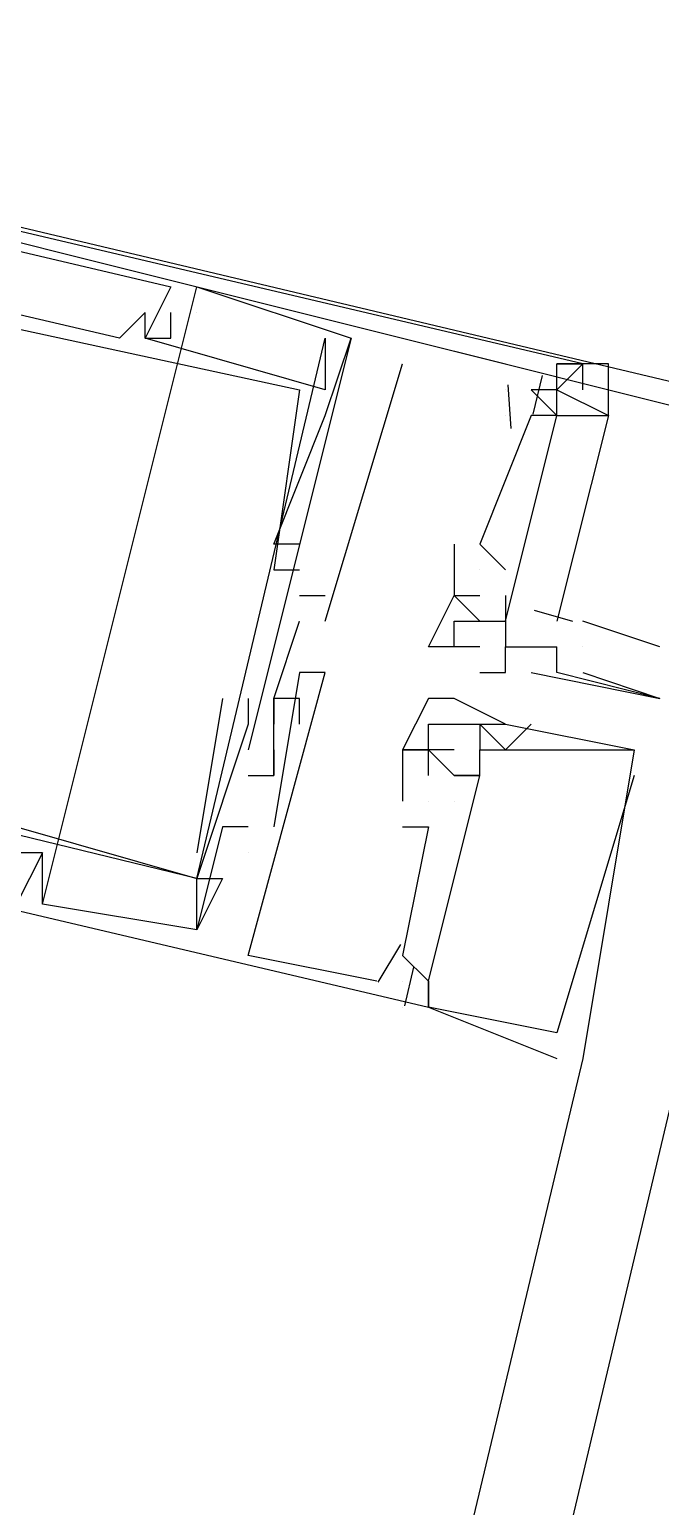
# Model space of a CAD drawing. Header units: feet. Extents: x -84 to 198, y -22 to 181.
# Drawn here: x 117.26 to 117.587, y 142.946 to 143.711 of the extents above; entities that cross this region are included whole.
import ezdxf

# ---------------------------------------------------------------- set-up
doc = ezdxf.new("R2010")
doc.units = ezdxf.units.FT
doc.layers.add('A-LINEA', color=7, linetype='CONTINUOUS')

msp = doc.modelspace()

# ---------------------------------------------------------------- linework, layer by layer
at = {"layer": 'A-LINEA'}
for p, q in [((117.8667, 144.3111), (114.9067, 131.8311)), ((117.2667, 143.2578), (117.3467, 143.5778)), ((117.2667, 143.2578), (117.3467, 143.5778)), ((117.2667, 143.2578), (117.3467, 143.5778)), ((117.3333, 143.5778), (117.3333, 143.5778)), ((117.3333, 143.5778), (117.3333, 143.5778)), ((117.3333, 143.5778), (117.3333, 143.5778)), ((117.3467, 143.5778), (117.3467, 143.5778)), ((117.3467, 143.5778), (117.3467, 143.5778)), ((117.3467, 143.5778), (117.3467, 143.5778)), ((117.32, 143.5644), (117.32, 143.5644)), ((117.32, 143.5644), (117.32, 143.5644)), ((117.32, 143.5644), (117.32, 143.5644)), ((117.32, 143.5644), (117.32, 143.5644)), ((117.32, 143.5644), (117.32, 143.5644)), ((117.32, 143.5644), (117.32, 143.5644)), ((117.3333, 143.5644), (117.3333, 143.5644)), ((117.3333, 143.5644), (117.3333, 143.5644)), ((117.3333, 143.5644), (117.3333, 143.5644)), ((117.3467, 143.5644), (117.3467, 143.5644)), ((117.3467, 143.5644), (117.3467, 143.5644)), ((117.3467, 143.5644), (117.3467, 143.5644)), ((117.3067, 143.5511), (117.3067, 143.5511)), ((117.3067, 143.5511), (117.3067, 143.5511)), ((117.3067, 143.5511), (117.3067, 143.5511)), ((117.32, 143.5511), (117.32, 143.5511)), ((117.32, 143.5511), (117.32, 143.5511)), ((117.32, 143.5511), (117.32, 143.5511)), ((117.32, 143.5511), (117.32, 143.5511)), ((117.32, 143.5511), (117.32, 143.5511)), ((117.32, 143.5511), (117.32, 143.5511)), ((117.32, 143.5511), (117.32, 143.5511)), ((117.32, 143.5511), (117.32, 143.5511)), ((117.32, 143.5511), (117.32, 143.5511)), ((117.3333, 143.5511), (117.3333, 143.5511)), ((117.3333, 143.5511), (117.3333, 143.5511)), ((117.3333, 143.5511), (117.3333, 143.5511)), ((117.4133, 143.5511), (117.4133, 143.5511)), ((117.4133, 143.5511), (117.4133, 143.5511)), ((117.4133, 143.5511), (117.4133, 143.5511)), ((117.4267, 143.5511), (117.4267, 143.5511)), ((117.4267, 143.5511), (117.4267, 143.5511)), ((117.4267, 143.5511), (117.4267, 143.5511)), ((117.4267, 143.5511), (117.4267, 143.5511)), ((117.4267, 143.5511), (117.4267, 143.5511)), ((117.4267, 143.5511), (117.4267, 143.5511)), ((117.4533, 143.5511), (117.5067, 143.5378)), ((117.4533, 143.5511), (117.4533, 143.5511)), ((117.4533, 143.5511), (117.5067, 143.5378)), ((117.4533, 143.5511), (117.4533, 143.5511)), ((117.4533, 143.5511), (117.5067, 143.5378)), ((117.4533, 143.5511), (117.4533, 143.5511)), ((117.4133, 143.4044), (117.4533, 143.5378)), ((117.4133, 143.4044), (117.4533, 143.5378)), ((117.4133, 143.4044), (117.4533, 143.5378)), ((117.4533, 143.5378), (117.4533, 143.5378)), ((117.4533, 143.5378), (117.4533, 143.5378)), ((117.4533, 143.5378), (117.4533, 143.5378)), ((117.5067, 143.5378), (117.5067, 143.5378)), ((117.5067, 143.5378), (117.5067, 143.5378)), ((117.5067, 143.5378), (117.5067, 143.5378)), ((117.5257, 143.5317), (117.5209, 143.5117)), ((117.5257, 143.5317), (117.5209, 143.5117)), ((117.5257, 143.5317), (117.5209, 143.5117)), ((117.5333, 143.5378), (117.5333, 143.5378)), ((117.5333, 143.5378), (117.5333, 143.5378)), ((117.5333, 143.5378), (117.5333, 143.5378)), ((117.5467, 143.5378), (117.5467, 143.5378)), ((117.5467, 143.5378), (117.5467, 143.5378)), ((117.5467, 143.5378), (117.5467, 143.5378)), ((117.4, 143.5244), (117.4, 143.5244)), ((117.4, 143.5244), (117.4, 143.5244)), ((117.4, 143.5244), (117.4, 143.5244)), ((117.4133, 143.5244), (117.4133, 143.5244)), ((117.4133, 143.5244), (117.4133, 143.5244)), ((117.4133, 143.5244), (117.4133, 143.5244)), ((117.5067, 143.5244), (117.5067, 143.5244)), ((117.5067, 143.5244), (117.5067, 143.5244)), ((117.5067, 143.5244), (117.5067, 143.5244)), ((117.5067, 143.5244), (117.5067, 143.5244)), ((117.5067, 143.5244), (117.5067, 143.5244)), ((117.5067, 143.5244), (117.5067, 143.5244)), ((117.5079, 143.5269), (117.5095, 143.5043)), ((117.5079, 143.5269), (117.5095, 143.5043)), ((117.5079, 143.5269), (117.5095, 143.5043)), ((117.5333, 143.5244), (117.5333, 143.5244)), ((117.5333, 143.5244), (117.5333, 143.5244)), ((117.5333, 143.5244), (117.5333, 143.5244)), ((117.5333, 143.5244), (117.5333, 143.5244)), ((117.5467, 143.5244), (117.5467, 143.5244)), ((117.5467, 143.5244), (117.5467, 143.5244)), ((117.5467, 143.5244), (117.5467, 143.5244)), ((117.4133, 143.5111), (117.4133, 143.5111)), ((117.4133, 143.5111), (117.4133, 143.5111)), ((117.4133, 143.5111), (117.4133, 143.5111)), ((117.52, 143.5111), (117.4933, 143.4444)), ((117.52, 143.5111), (117.4933, 143.4444)), ((117.52, 143.5111), (117.4933, 143.4444)), ((117.5067, 143.5111), (117.5067, 143.5111)), ((117.5067, 143.5111), (117.5067, 143.5111)), ((117.5067, 143.5111), (117.5067, 143.5111)), ((117.52, 143.5111), (117.52, 143.5111)), ((117.52, 143.5111), (117.52, 143.5111)), ((117.52, 143.5111), (117.52, 143.5111)), ((117.52, 143.5111), (117.52, 143.5111)), ((117.52, 143.5111), (117.52, 143.5111)), ((117.52, 143.5111), (117.52, 143.5111)), ((117.5333, 143.5111), (117.5333, 143.5111)), ((117.5333, 143.5111), (117.5333, 143.5111)), ((117.5333, 143.5111), (117.5333, 143.5111)), ((117.3867, 143.4444), (117.3867, 143.4444)), ((117.3867, 143.4444), (117.3867, 143.4444)), ((117.3867, 143.4444), (117.3867, 143.4444)), ((117.4, 143.4444), (117.4, 143.4444)), ((117.4, 143.4444), (117.4, 143.4444)), ((117.4, 143.4444), (117.4, 143.4444)), ((117.48, 143.4444), (117.48, 143.4444)), ((117.48, 143.4444), (117.48, 143.4444)), ((117.48, 143.4444), (117.48, 143.4444)), ((117.4933, 143.4444), (117.4933, 143.4444)), ((117.4933, 143.4444), (117.5067, 143.4311)), ((117.4933, 143.4444), (117.4933, 143.4444)), ((117.4933, 143.4444), (117.4933, 143.4444)), ((117.4933, 143.4444), (117.4933, 143.4444)), ((117.4933, 143.4444), (117.5067, 143.4311)), ((117.4933, 143.4444), (117.4933, 143.4444)), ((117.4933, 143.4444), (117.4933, 143.4444)), ((117.4933, 143.4444), (117.4933, 143.4444)), ((117.4933, 143.4444), (117.5067, 143.4311)), ((117.4933, 143.4444), (117.4933, 143.4444)), ((117.4933, 143.4444), (117.4933, 143.4444)), ((117.3867, 143.4311), (117.3867, 143.4311)), ((117.3867, 143.4311), (117.3867, 143.4311)), ((117.3867, 143.4311), (117.3867, 143.4311)), ((117.4, 143.4311), (117.4, 143.4311)), ((117.4, 143.4311), (117.4, 143.4311)), ((117.4, 143.4311), (117.4, 143.4311)), ((117.4933, 143.4311), (117.4933, 143.4311)), ((117.4933, 143.4311), (117.4933, 143.4311)), ((117.4933, 143.4311), (117.4933, 143.4311)), ((117.4933, 143.4311), (117.4933, 143.4311)), ((117.4933, 143.4311), (117.4933, 143.4311)), ((117.4933, 143.4311), (117.4933, 143.4311)), ((117.5067, 143.4311), (117.5067, 143.4311)), ((117.5067, 143.4311), (117.5067, 143.4311)), ((117.5067, 143.4311), (117.5067, 143.4311)), ((117.4, 143.4178), (117.4133, 143.4178)), ((117.4, 143.4178), (117.4, 143.4178)), ((117.4, 143.4178), (117.4133, 143.4178)), ((117.4, 143.4178), (117.4, 143.4178)), ((117.4, 143.4178), (117.4133, 143.4178)), ((117.4, 143.4178), (117.4, 143.4178)), ((117.4133, 143.4178), (117.4133, 143.4178)), ((117.4133, 143.4178), (117.4133, 143.4178)), ((117.4133, 143.4178), (117.4133, 143.4178)), ((117.48, 143.4178), (117.4933, 143.4044)), ((117.48, 143.4178), (117.48, 143.4178)), ((117.48, 143.4178), (117.48, 143.4178)), ((117.48, 143.4178), (117.48, 143.4178)), ((117.48, 143.4178), (117.48, 143.4178)), ((117.4933, 143.4178), (117.4933, 143.4178)), ((117.4933, 143.4178), (117.4933, 143.4178)), ((117.4933, 143.4178), (117.4933, 143.4178)), ((117.4933, 143.4178), (117.4933, 143.4178)), ((117.4933, 143.4178), (117.4933, 143.4178)), ((117.5067, 143.4178), (117.5067, 143.4178)), ((117.5067, 143.4178), (117.5067, 143.4178)), ((117.5067, 143.4178), (117.5067, 143.4178)), ((117.5067, 143.4178), (117.5067, 143.4178)), ((117.5215, 143.4101), (117.5414, 143.4045)), ((117.5215, 143.4101), (117.5414, 143.4045)), ((117.5215, 143.4101), (117.5414, 143.4045)), ((117.4, 143.4044), (117.4, 143.4044)), ((117.4, 143.4044), (117.4, 143.4044)), ((117.4, 143.4044), (117.4, 143.4044)), ((117.4133, 143.4044), (117.4133, 143.4044)), ((117.4133, 143.4044), (117.4133, 143.4044)), ((117.4133, 143.4044), (117.4133, 143.4044)), ((117.48, 143.4044), (117.48, 143.4044)), ((117.48, 143.4044), (117.48, 143.4044)), ((117.4933, 143.4044), (117.4933, 143.4044)), ((117.5067, 143.4044), (117.5067, 143.4044)), ((117.5067, 143.4044), (117.5067, 143.4044)), ((117.5067, 143.4044), (117.5067, 143.4044)), ((117.5067, 143.4044), (117.5067, 143.4044)), ((117.5067, 143.4044), (117.5067, 143.4044)), ((117.5867, 143.3911), (117.5467, 143.4044)), ((117.4667, 143.3911), (117.4667, 143.3911)), ((117.48, 143.3911), (117.48, 143.3911)), ((117.48, 143.3911), (117.48, 143.3911)), ((117.4933, 143.3911), (117.4933, 143.3911)), ((117.4933, 143.3911), (117.4933, 143.3911)), ((117.4933, 143.3911), (117.4933, 143.3911)), ((117.5067, 143.3911), (117.5067, 143.3911)), ((117.5067, 143.3911), (117.5067, 143.3911)), ((117.5067, 143.3911), (117.5067, 143.3911)), ((117.52, 143.3911), (117.52, 143.3911)), ((117.5333, 143.3911), (117.5333, 143.3911)), ((117.5333, 143.3911), (117.5333, 143.3911)), ((117.5467, 143.3911), (117.5467, 143.3911)), ((117.4, 143.3778), (117.4, 143.3778)), ((117.4, 143.3778), (117.4, 143.3778)), ((117.4, 143.3778), (117.4, 143.3778)), ((117.4133, 143.3778), (117.4133, 143.3778)), ((117.4133, 143.3778), (117.4133, 143.3778)), ((117.4133, 143.3778), (117.4133, 143.3778)), ((117.4933, 143.3778), (117.4933, 143.3778)), ((117.5067, 143.3778), (117.5067, 143.3778)), ((117.52, 143.3778), (117.52, 143.3778)), ((117.5333, 143.3778), (117.5333, 143.3778)), ((117.5467, 143.3778), (117.5867, 143.3644)), ((117.36, 143.3644), (117.3467, 143.2844)), ((117.36, 143.3644), (117.3467, 143.2844)), ((117.36, 143.3644), (117.3467, 143.2844)), ((117.36, 143.3644), (117.36, 143.3644)), ((117.36, 143.3644), (117.36, 143.3644)), ((117.36, 143.3644), (117.36, 143.3644)), ((117.3733, 143.3644), (117.3733, 143.3644)), ((117.3733, 143.3644), (117.3733, 143.3644)), ((117.3733, 143.3644), (117.3733, 143.3644)), ((117.3867, 143.3644), (117.3867, 143.3644)), ((117.3867, 143.3644), (117.3867, 143.3644)), ((117.3867, 143.3644), (117.3867, 143.3644)), ((117.3867, 143.3644), (117.3867, 143.3644)), ((117.3867, 143.3644), (117.3867, 143.3644)), ((117.3867, 143.3644), (117.3867, 143.3644)), ((117.4, 143.3644), (117.4, 143.3644)), ((117.4, 143.3644), (117.4, 143.3644)), ((117.4, 143.3644), (117.4, 143.3644)), ((117.4667, 143.3644), (117.4667, 143.3644)), ((117.4667, 143.3644), (117.4667, 143.3644)), ((117.4667, 143.3644), (117.4667, 143.3644)), ((117.48, 143.3644), (117.48, 143.3644)), ((117.48, 143.3644), (117.48, 143.3644)), ((117.48, 143.3644), (117.48, 143.3644)), ((117.5867, 143.3644), (117.5867, 143.3644)), ((117.3733, 143.3511), (117.3733, 143.3511)), ((117.3733, 143.3511), (117.3733, 143.3511)), ((117.3733, 143.3511), (117.3733, 143.3511)), ((117.3867, 143.3511), (117.3867, 143.3511)), ((117.3867, 143.3511), (117.3867, 143.3511)), ((117.3867, 143.3511), (117.3867, 143.3511)), ((117.4, 143.3511), (117.4, 143.3511)), ((117.4, 143.3511), (117.4, 143.3511)), ((117.4, 143.3511), (117.4, 143.3511)), ((117.4667, 143.3511), (117.4667, 143.3511)), ((117.4667, 143.3511), (117.4667, 143.3511)), ((117.4667, 143.3511), (117.4667, 143.3511)), ((117.4933, 143.3511), (117.4933, 143.3511)), ((117.4933, 143.3511), (117.4933, 143.3511)), ((117.4933, 143.3511), (117.4933, 143.3511)), ((117.4933, 143.3511), (117.4933, 143.3511)), ((117.4933, 143.3511), (117.4933, 143.3511)), ((117.4933, 143.3511), (117.4933, 143.3511)), ((117.52, 143.3511), (117.5067, 143.3378)), ((117.5067, 143.3511), (117.5067, 143.3511)), ((117.5067, 143.3511), (117.5067, 143.3511)), ((117.5067, 143.3511), (117.5067, 143.3511)), ((117.52, 143.3511), (117.5067, 143.3378)), ((117.5067, 143.3511), (117.5067, 143.3511)), ((117.5067, 143.3511), (117.5067, 143.3511)), ((117.5067, 143.3511), (117.5067, 143.3511)), ((117.52, 143.3511), (117.5067, 143.3378)), ((117.5067, 143.3511), (117.5067, 143.3511)), ((117.5067, 143.3511), (117.5067, 143.3511)), ((117.5067, 143.3511), (117.5067, 143.3511)), ((117.52, 143.3511), (117.52, 143.3511)), ((117.52, 143.3511), (117.52, 143.3511)), ((117.52, 143.3511), (117.52, 143.3511)), ((117.3733, 143.3378), (117.3733, 143.3378)), ((117.3733, 143.3378), (117.3733, 143.3378)), ((117.3733, 143.3378), (117.3733, 143.3378)), ((117.3867, 143.3378), (117.3867, 143.3378)), ((117.3867, 143.3378), (117.3867, 143.3378)), ((117.3867, 143.3378), (117.3867, 143.3378)), ((117.3867, 143.3378), (117.3867, 143.3378)), ((117.3867, 143.3378), (117.3867, 143.3378)), ((117.3867, 143.3378), (117.3867, 143.3378)), ((117.4533, 143.3378), (117.4533, 143.3378)), ((117.4533, 143.3378), (117.4533, 143.3378)), ((117.4533, 143.3378), (117.4533, 143.3378)), ((117.4533, 143.3378), (117.4533, 143.3378)), ((117.4533, 143.3378), (117.4533, 143.3378)), ((117.4533, 143.3378), (117.4533, 143.3378)), ((117.4667, 143.3378), (117.4667, 143.3378)), ((117.4667, 143.3378), (117.4667, 143.3378)), ((117.4667, 143.3378), (117.4667, 143.3378)), ((117.4667, 143.3378), (117.4667, 143.3378)), ((117.4667, 143.3378), (117.4667, 143.3378)), ((117.4667, 143.3378), (117.4667, 143.3378)), ((117.4667, 143.3378), (117.4667, 143.3378)), ((117.4667, 143.3378), (117.4667, 143.3378)), ((117.4667, 143.3378), (117.4667, 143.3378)), ((117.48, 143.3378), (117.48, 143.3378)), ((117.48, 143.3378), (117.48, 143.3378)), ((117.48, 143.3378), (117.48, 143.3378)), ((117.4933, 143.3378), (117.4933, 143.3378)), ((117.4933, 143.3378), (117.4933, 143.3378)), ((117.4933, 143.3378), (117.4933, 143.3378)), ((117.5067, 143.3378), (117.5067, 143.3378)), ((117.5067, 143.3378), (117.5067, 143.3378)), ((117.5067, 143.3378), (117.5067, 143.3378)), ((117.52, 143.3378), (117.52, 143.3378)), ((117.52, 143.3378), (117.52, 143.3378)), ((117.52, 143.3378), (117.52, 143.3378)), ((117.5733, 143.3378), (117.5733, 143.3378)), ((117.5733, 143.3378), (117.5733, 143.3378)), ((117.5733, 143.3378), (117.5733, 143.3378)), ((117.5733, 143.3378), (117.5733, 143.3378)), ((117.5733, 143.3378), (117.5733, 143.3378)), ((117.5733, 143.3378), (117.5733, 143.3378)), ((117.3733, 143.3244), (117.3733, 143.3244)), ((117.3733, 143.3244), (117.3733, 143.3244)), ((117.3733, 143.3244), (117.3733, 143.3244)), ((117.3867, 143.3244), (117.3867, 143.3244)), ((117.3867, 143.3244), (117.3867, 143.3244)), ((117.3867, 143.3244), (117.3867, 143.3244)), ((117.3867, 143.3244), (117.3867, 143.3244)), ((117.3867, 143.3244), (117.3867, 143.3244)), ((117.3867, 143.3244), (117.3867, 143.3244)), ((117.4667, 143.3244), (117.4667, 143.3244)), ((117.4667, 143.3244), (117.4667, 143.3244)), ((117.4667, 143.3244), (117.4667, 143.3244)), ((117.48, 143.3244), (117.48, 143.3244)), ((117.48, 143.3244), (117.48, 143.3244)), ((117.48, 143.3244), (117.48, 143.3244)), ((117.48, 143.3244), (117.48, 143.3244)), ((117.48, 143.3244), (117.48, 143.3244)), ((117.48, 143.3244), (117.48, 143.3244)), ((117.4933, 143.3244), (117.4933, 143.3244)), ((117.4933, 143.3244), (117.4933, 143.3244)), ((117.4933, 143.3244), (117.4933, 143.3244)), ((117.4933, 143.3244), (117.4933, 143.3244)), ((117.4933, 143.3244), (117.4933, 143.3244)), ((117.4933, 143.3244), (117.4933, 143.3244)), ((117.5733, 143.3244), (117.5733, 143.3244)), ((117.5733, 143.3244), (117.5733, 143.3244)), ((117.5733, 143.3244), (117.5733, 143.3244)), ((117.4533, 143.3111), (117.4533, 143.3111)), ((117.4533, 143.3111), (117.4533, 143.3111)), ((117.4533, 143.3111), (117.4533, 143.3111)), ((117.4667, 143.3111), (117.4667, 143.3111)), ((117.4667, 143.3111), (117.4667, 143.3111)), ((117.4667, 143.3111), (117.4667, 143.3111)), ((117.4667, 143.3111), (117.4667, 143.3111)), ((117.4667, 143.3111), (117.4667, 143.3111)), ((117.4667, 143.3111), (117.4667, 143.3111)), ((117.48, 143.3111), (117.48, 143.3111)), ((117.48, 143.3111), (117.48, 143.3111)), ((117.48, 143.3111), (117.48, 143.3111)), ((117.48, 143.3111), (117.48, 143.3111)), ((117.48, 143.3111), (117.48, 143.3111)), ((117.48, 143.3111), (117.48, 143.3111)), ((117.2533, 143.2978), (117.3467, 143.2711)), ((117.2533, 143.2978), (117.3467, 143.2711)), ((117.2533, 143.2978), (117.3467, 143.2711)), ((117.36, 143.2978), (117.36, 143.2978)), ((117.36, 143.2978), (117.36, 143.2978)), ((117.36, 143.2978), (117.36, 143.2978)), ((117.3733, 143.2978), (117.3733, 143.2978)), ((117.3733, 143.2978), (117.3733, 143.2978)), ((117.3733, 143.2978), (117.3733, 143.2978)), ((117.3733, 143.2978), (117.3733, 143.2978)), ((117.3733, 143.2978), (117.3733, 143.2978)), ((117.3733, 143.2978), (117.3733, 143.2978)), ((117.3733, 143.2978), (117.3733, 143.2978)), ((117.3733, 143.2978), (117.3733, 143.2978)), ((117.3733, 143.2978), (117.3733, 143.2978)), ((117.3867, 143.2978), (117.3867, 143.2978)), ((117.3867, 143.2978), (117.3867, 143.2978)), ((117.3867, 143.2978), (117.3867, 143.2978)), ((117.4533, 143.2978), (117.4533, 143.2978)), ((117.4533, 143.2978), (117.4533, 143.2978)), ((117.4533, 143.2978), (117.4533, 143.2978)), ((117.4667, 143.2978), (117.4667, 143.2978)), ((117.4667, 143.2978), (117.4667, 143.2978)), ((117.4667, 143.2978), (117.4667, 143.2978)), ((117.2667, 143.2844), (117.2667, 143.2844)), ((117.2667, 143.2844), (117.2667, 143.2844)), ((117.2667, 143.2844), (117.2667, 143.2844)), ((117.2667, 143.2844), (117.2667, 143.2844)), ((117.2667, 143.2844), (117.2667, 143.2844)), ((117.2667, 143.2844), (117.2667, 143.2844)), ((117.3467, 143.2844), (117.3467, 143.2844)), ((117.3467, 143.2844), (117.3467, 143.2844)), ((117.3467, 143.2844), (117.3467, 143.2844)), ((117.3733, 143.2844), (117.3733, 143.2844)), ((117.3733, 143.2844), (117.3733, 143.2844)), ((117.3733, 143.2844), (117.3733, 143.2844)), ((117.3733, 143.2844), (117.3733, 143.2844)), ((117.3733, 143.2844), (117.3733, 143.2844)), ((117.3733, 143.2844), (117.3733, 143.2844)), ((117.3467, 143.2711), (117.3467, 143.2711)), ((117.3467, 143.2711), (117.3467, 143.2711)), ((117.3467, 143.2711), (117.3467, 143.2711)), ((117.3467, 143.2711), (117.3467, 143.2711)), ((117.3467, 143.2711), (117.3467, 143.2711)), ((117.3467, 143.2711), (117.3467, 143.2711)), ((117.3467, 143.2711), (117.3467, 143.2711)), ((117.3467, 143.2711), (117.3467, 143.2711)), ((117.3467, 143.2711), (117.3467, 143.2711)), ((117.36, 143.2711), (117.36, 143.2711)), ((117.36, 143.2711), (117.36, 143.2711)), ((117.36, 143.2711), (117.36, 143.2711)), ((117.2667, 143.2578), (117.2667, 143.2578)), ((117.2667, 143.2578), (117.2667, 143.2578)), ((117.2667, 143.2578), (117.2667, 143.2578)), ((117.3467, 143.2444), (117.3467, 143.2444)), ((117.3467, 143.2444), (117.3467, 143.2444)), ((117.3467, 143.2444), (117.3467, 143.2444)), ((117.3467, 143.2444), (117.3467, 143.2444)), ((117.3467, 143.2444), (117.3467, 143.2444)), ((117.3467, 143.2444), (117.3467, 143.2444)), ((117.3467, 143.2444), (117.3467, 143.2444)), ((117.3467, 143.2444), (117.3467, 143.2444)), ((117.3467, 143.2444), (117.3467, 143.2444)), ((117.4522, 143.2369), (117.4406, 143.2173)), ((117.4522, 143.2369), (117.4406, 143.2173)), ((117.4522, 143.2369), (117.4406, 143.2173)), ((117.3733, 143.2311), (117.3733, 143.2311)), ((117.3733, 143.2311), (117.3733, 143.2311)), ((117.3733, 143.2311), (117.3733, 143.2311)), ((117.4533, 143.2311), (117.4533, 143.2311)), ((117.4533, 143.2311), (117.4533, 143.2311)), ((117.4533, 143.2311), (117.4533, 143.2311)), ((117.4533, 143.2311), (117.4533, 143.2311)), ((117.4533, 143.2311), (117.4533, 143.2311)), ((117.4533, 143.2311), (117.4533, 143.2311)), ((117.44, 143.2178), (117.44, 143.2178)), ((117.44, 143.2178), (117.44, 143.2178)), ((117.44, 143.2178), (117.44, 143.2178)), ((117.4533, 143.2178), (117.4533, 143.2178)), ((117.4533, 143.2178), (117.4533, 143.2178)), ((117.4533, 143.2178), (117.4533, 143.2178)), ((117.459, 143.2251), (117.4543, 143.2051)), ((117.459, 143.2251), (117.4543, 143.2051)), ((117.459, 143.2251), (117.4543, 143.2051)), ((117.4667, 143.2178), (117.4667, 143.2178)), ((117.4667, 143.2178), (117.4667, 143.2178)), ((117.4667, 143.2178), (117.4667, 143.2178)), ((117.4667, 143.2178), (117.4667, 143.2178)), ((117.4667, 143.2178), (117.4667, 143.2178)), ((117.4667, 143.2178), (117.4667, 143.2178)), ((117.4533, 143.2044), (117.4533, 143.2044)), ((117.4533, 143.2044), (117.4533, 143.2044)), ((117.4533, 143.2044), (117.4533, 143.2044)), ((117.4533, 143.2044), (117.4533, 143.2044)), ((117.4533, 143.2044), (117.4533, 143.2044)), ((117.4533, 143.2044), (117.4533, 143.2044)), ((117.4667, 143.2044), (117.4667, 143.2044)), ((117.4667, 143.2044), (117.4667, 143.2044)), ((117.4667, 143.2044), (117.4667, 143.2044)), ((117.4667, 143.2044), (117.4667, 143.2044)), ((117.4667, 143.2044), (117.4667, 143.2044)), ((117.4667, 143.2044), (117.4667, 143.2044)), ((117.4667, 143.2044), (117.4667, 143.2044)), ((117.4667, 143.2044), (117.4667, 143.2044)), ((117.4667, 143.2044), (117.4667, 143.2044)), ((117.5333, 143.1911), (117.5333, 143.1911)), ((117.5333, 143.1911), (117.5333, 143.1911)), ((117.5333, 143.1911), (117.5333, 143.1911)), ((117.5467, 143.1778), (115.8133, 135.8978)), ((117.5333, 143.1778), (117.5333, 143.1778)), ((117.5333, 143.1778), (117.5333, 143.1778)), ((117.5333, 143.1778), (117.5333, 143.1778)), ((117.5467, 143.1778), (117.5467, 143.1778)), ((117.5467, 143.1778), (117.5467, 143.1778)), ((117.5467, 143.1778), (117.5467, 143.1778))]:
    msp.add_line(p, q, dxfattribs=at)
for points in [[(116.8667, 143.6978), (117.6667, 143.4978), (117.8667, 144.3111), (117.0533, 144.5111), (116.8667, 143.6978)], [(116.88, 143.6978), (117.6667, 143.5111), (117.8533, 144.3111), (117.0667, 144.4978), (116.88, 143.6978)], [(117.5467, 143.5244), (117.5467, 143.5378), (116.8667, 143.6978), (116.8267, 143.5378), (116.8533, 143.5378), (116.8267, 143.4578), (116.8533, 143.4578), (116.84, 143.4578)], [(117.5467, 143.5244), (117.5467, 143.5378), (116.8667, 143.6978), (116.8267, 143.5378), (116.8533, 143.5378), (116.8267, 143.4578), (116.8533, 143.4578), (116.84, 143.4578)], [(117.5467, 143.5244), (117.5467, 143.5378), (116.8667, 143.6978), (116.8267, 143.5378), (116.8533, 143.5378), (116.8267, 143.4578), (116.8533, 143.4578), (116.84, 143.4578)], [(116.88, 143.6578), (116.8933, 143.6444), (116.8933, 143.6578), (116.88, 143.6578), (116.88, 143.6844), (117.3333, 143.5778), (117.32, 143.5511), (117.3333, 143.5511), (117.3333, 143.5644)], [(116.88, 143.6578), (116.8933, 143.6444), (116.8933, 143.6578), (116.88, 143.6578), (116.88, 143.6844), (117.3333, 143.5778), (117.32, 143.5511), (117.3333, 143.5511), (117.3333, 143.5644)], [(116.88, 143.6578), (116.8933, 143.6444), (116.8933, 143.6578), (116.88, 143.6578), (116.88, 143.6844), (117.3333, 143.5778), (117.32, 143.5511), (117.3333, 143.5511), (117.3333, 143.5644)], [(117.32, 143.5511), (117.32, 143.5644), (117.3067, 143.5511), (116.9067, 143.6444), (116.9067, 143.6578), (116.88, 143.6711)], [(117.32, 143.5511), (117.32, 143.5644), (117.3067, 143.5511), (116.9067, 143.6444), (116.9067, 143.6578), (116.88, 143.6711)], [(117.32, 143.5511), (117.32, 143.5644), (117.3067, 143.5511), (116.9067, 143.6444), (116.9067, 143.6578), (116.88, 143.6711)], [(116.88, 143.6578), (116.9067, 143.6578), (116.88, 143.5644), (116.88, 143.5511), (116.9067, 143.6311), (117.4, 143.5244), (117.3867, 143.4311), (117.3867, 143.4311), (117.4, 143.4311)], [(116.88, 143.6578), (116.9067, 143.6578), (116.88, 143.5644), (116.88, 143.5511), (116.9067, 143.6311), (117.4, 143.5244), (117.3867, 143.4311), (117.3867, 143.4311), (117.4, 143.4311)], [(116.88, 143.6578), (116.9067, 143.6578), (116.88, 143.5644), (116.88, 143.5511), (116.9067, 143.6311), (117.4, 143.5244), (117.3867, 143.4311), (117.3867, 143.4311), (117.4, 143.4311)], [(117.3467, 143.5778), (117.4267, 143.5511), (117.3733, 143.3378)], [(117.3467, 143.5778), (117.4267, 143.5511), (117.3733, 143.3378)], [(117.3467, 143.5778), (117.4267, 143.5511), (117.3733, 143.3378)], [(117.3067, 143.5511), (117.32, 143.5644), (117.32, 143.5644), (117.32, 143.5644)], [(117.3067, 143.5511), (117.32, 143.5644), (117.32, 143.5644), (117.32, 143.5644)], [(117.3067, 143.5511), (117.32, 143.5644), (117.32, 143.5644), (117.32, 143.5644)], [(117.4133, 143.5511), (117.4133, 143.5244), (117.32, 143.5511), (117.32, 143.5644)], [(117.4133, 143.5511), (117.4133, 143.5244), (117.32, 143.5511), (117.32, 143.5644)], [(117.4133, 143.5511), (117.4133, 143.5244), (117.32, 143.5511), (117.32, 143.5644)], [(117.3733, 143.3644), (117.3733, 143.3644), (117.3733, 143.3511), (117.3467, 143.2711), (117.36, 143.2711), (117.3467, 143.2444), (117.3467, 143.2711), (117.4133, 143.5511)], [(117.3733, 143.3644), (117.3733, 143.3644), (117.3733, 143.3511), (117.3467, 143.2711), (117.36, 143.2711), (117.3467, 143.2444), (117.3467, 143.2711), (117.4133, 143.5511)], [(117.3733, 143.3644), (117.3733, 143.3644), (117.3733, 143.3511), (117.3467, 143.2711), (117.36, 143.2711), (117.3467, 143.2444), (117.3467, 143.2711), (117.4133, 143.5511)], [(117.4, 143.4444), (117.3867, 143.4444), (117.4133, 143.5111), (117.4267, 143.5511)], [(117.4, 143.4444), (117.3867, 143.4444), (117.4133, 143.5111), (117.4267, 143.5511)], [(117.4, 143.4444), (117.3867, 143.4444), (117.4133, 143.5111), (117.4267, 143.5511)], [(117.5467, 143.5378), (117.5333, 143.5244), (117.52, 143.5244)], [(117.52, 143.5244), (117.5333, 143.5111), (117.5333, 143.5244), (117.56, 143.5111), (117.56, 143.5378), (117.5333, 143.5378), (117.5467, 143.5378)], [(117.5333, 143.5244), (117.5333, 143.5244), (117.5333, 143.5378)], [(117.5333, 143.5244), (117.5333, 143.5244), (117.5333, 143.5378)], [(117.5333, 143.5244), (117.5333, 143.5244), (117.5333, 143.5378)], [(116.8133, 143.5111), (116.7867, 143.3644), (117.4667, 143.2044)], [(116.8133, 143.5111), (116.7867, 143.3644), (117.4667, 143.2044)], [(116.8133, 143.5111), (116.7867, 143.3644), (117.4667, 143.2044)], [(117.5067, 143.4044), (117.5333, 143.5111), (117.56, 143.5111), (117.5333, 143.4044)], [(117.5067, 143.4178), (117.5067, 143.4044), (117.5333, 143.5111), (117.52, 143.5111)], [(117.5067, 143.4044), (117.5333, 143.5111), (117.56, 143.5111), (117.5333, 143.4044)], [(117.5067, 143.4178), (117.5067, 143.4044), (117.5333, 143.5111), (117.52, 143.5111)], [(117.5067, 143.4044), (117.5333, 143.5111), (117.56, 143.5111), (117.5333, 143.4044)], [(117.5067, 143.4178), (117.5067, 143.4044), (117.5333, 143.5111), (117.52, 143.5111)], [(117.3467, 143.2711), (116.8533, 143.3911), (116.8667, 143.4844), (116.8533, 143.4711), (116.84, 143.3778), (116.8133, 143.3778), (116.8133, 143.3644), (116.8133, 143.3778), (116.84, 143.3644)], [(117.3467, 143.2711), (116.8533, 143.3911), (116.8667, 143.4844), (116.8533, 143.4711), (116.84, 143.3778), (116.8133, 143.3778), (116.8133, 143.3644), (116.8133, 143.3778), (116.84, 143.3644)], [(117.3467, 143.2711), (116.8533, 143.3911), (116.8667, 143.4844), (116.8533, 143.4711), (116.84, 143.3778), (116.8133, 143.3778), (116.8133, 143.3644), (116.8133, 143.3778), (116.84, 143.3644)], [(117.48, 143.4444), (117.48, 143.4178), (117.4933, 143.4178)], [(117.48, 143.4444), (117.48, 143.4178), (117.4933, 143.4178)], [(117.48, 143.4444), (117.48, 143.4178), (117.4933, 143.4178)], [(117.48, 143.3911), (117.4667, 143.3911), (117.48, 143.4178), (117.48, 143.4178), (117.48, 143.4178), (117.48, 143.4178), (117.48, 143.4178)], [(117.5067, 143.4178), (117.5067, 143.4178), (117.5067, 143.4178), (117.5067, 143.4044), (117.5067, 143.3911), (117.5067, 143.3911)], [(117.4, 143.3511), (117.4, 143.3644), (117.3867, 143.3644), (117.4, 143.4044)], [(117.4, 143.3511), (117.4, 143.3644), (117.3867, 143.3644), (117.4, 143.4044)], [(117.4, 143.3511), (117.4, 143.3644), (117.3867, 143.3644), (117.4, 143.4044)], [(117.4933, 143.3911), (117.48, 143.3911), (117.48, 143.4044), (117.5067, 143.4044), (117.5067, 143.3911), (117.5333, 143.3911)], [(117.4933, 143.3778), (117.5067, 143.3778), (117.5067, 143.3911), (117.52, 143.3911)], [(117.52, 143.3778), (117.5867, 143.3644), (117.5867, 143.3644), (117.5333, 143.3778), (117.5333, 143.3778), (117.5333, 143.3911), (117.5333, 143.3911)], [(117.44, 143.2178), (117.3733, 143.2311), (117.4133, 143.3778), (117.4, 143.3778), (117.3867, 143.2978)], [(117.44, 143.2178), (117.3733, 143.2311), (117.4133, 143.3778), (117.4, 143.3778), (117.3867, 143.2978)], [(117.44, 143.2178), (117.3733, 143.2311), (117.4133, 143.3778), (117.4, 143.3778), (117.3867, 143.2978)], [(117.2667, 143.2844), (117.2533, 143.2578), (116.8133, 143.3644)], [(117.2667, 143.2844), (117.2533, 143.2578), (116.8133, 143.3644)], [(117.2667, 143.2844), (117.2533, 143.2578), (116.8133, 143.3644)], [(117.3733, 143.3244), (117.3867, 143.3244), (117.3867, 143.3378), (117.3867, 143.3244), (117.3867, 143.3378), (117.3867, 143.3644), (117.3867, 143.3511)], [(117.3733, 143.3244), (117.3867, 143.3244), (117.3867, 143.3378), (117.3867, 143.3244), (117.3867, 143.3378), (117.3867, 143.3644), (117.3867, 143.3511)], [(117.3733, 143.3244), (117.3867, 143.3244), (117.3867, 143.3378), (117.3867, 143.3244), (117.3867, 143.3378), (117.3867, 143.3644), (117.3867, 143.3511)], [(117.5067, 143.3378), (117.4933, 143.3511), (117.5067, 143.3511), (117.48, 143.3644), (117.4667, 143.3644), (117.4533, 143.3378), (117.4667, 143.3378), (117.4667, 143.3378), (117.4667, 143.3378), (117.4667, 143.3378), (117.48, 143.3244), (117.48, 143.3244), (117.4933, 143.3244), (117.4933, 143.3378)], [(117.5067, 143.3378), (117.4933, 143.3511), (117.5067, 143.3511), (117.48, 143.3644), (117.4667, 143.3644), (117.4533, 143.3378), (117.4667, 143.3378), (117.4667, 143.3378), (117.4667, 143.3378), (117.4667, 143.3378), (117.48, 143.3244), (117.48, 143.3244), (117.4933, 143.3244), (117.4933, 143.3378)], [(117.5067, 143.3378), (117.4933, 143.3511), (117.5067, 143.3511), (117.48, 143.3644), (117.4667, 143.3644), (117.4533, 143.3378), (117.4667, 143.3378), (117.4667, 143.3378), (117.4667, 143.3378), (117.4667, 143.3378), (117.48, 143.3244), (117.48, 143.3244), (117.4933, 143.3244), (117.4933, 143.3378)], [(117.48, 143.3378), (117.4667, 143.3378), (117.4667, 143.3511), (117.4933, 143.3511), (117.4933, 143.3378), (117.4933, 143.3378), (117.52, 143.3378), (117.52, 143.3378), (117.52, 143.3378), (117.52, 143.3378), (117.5733, 143.3378)], [(117.48, 143.3378), (117.4667, 143.3378), (117.4667, 143.3511), (117.4933, 143.3511), (117.4933, 143.3378), (117.4933, 143.3378), (117.52, 143.3378), (117.52, 143.3378), (117.52, 143.3378), (117.52, 143.3378), (117.5733, 143.3378)], [(117.48, 143.3378), (117.4667, 143.3378), (117.4667, 143.3511), (117.4933, 143.3511), (117.4933, 143.3378), (117.4933, 143.3378), (117.52, 143.3378), (117.52, 143.3378), (117.52, 143.3378), (117.52, 143.3378), (117.5733, 143.3378)], [(117.5067, 143.3511), (117.5733, 143.3378), (117.5467, 143.1778), (117.5467, 143.1778)], [(117.5067, 143.3511), (117.5733, 143.3378), (117.5467, 143.1778), (117.5467, 143.1778)], [(117.5067, 143.3511), (117.5733, 143.3378), (117.5467, 143.1778), (117.5467, 143.1778)], [(117.4667, 143.3244), (117.4667, 143.3378), (117.4533, 143.3378), (117.4533, 143.3111)], [(117.4667, 143.3244), (117.4667, 143.3378), (117.4533, 143.3378), (117.4533, 143.3111)], [(117.4667, 143.3244), (117.4667, 143.3378), (117.4533, 143.3378), (117.4533, 143.3111)], [(117.4533, 143.2311), (117.4667, 143.2178), (117.4933, 143.3244), (117.48, 143.3244)], [(117.4533, 143.2311), (117.4667, 143.2178), (117.4933, 143.3244), (117.48, 143.3244)], [(117.4533, 143.2311), (117.4667, 143.2178), (117.4933, 143.3244), (117.48, 143.3244)], [(117.5733, 143.3244), (117.5733, 143.3244), (117.5333, 143.1911), (117.5333, 143.1911), (117.4667, 143.2044), (117.4667, 143.2178), (117.4667, 143.2044), (117.5333, 143.1778)], [(117.5733, 143.3244), (117.5733, 143.3244), (117.5333, 143.1911), (117.5333, 143.1911), (117.4667, 143.2044), (117.4667, 143.2178), (117.4667, 143.2044), (117.5333, 143.1778)], [(117.5733, 143.3244), (117.5733, 143.3244), (117.5333, 143.1911), (117.5333, 143.1911), (117.4667, 143.2044), (117.4667, 143.2178), (117.4667, 143.2044), (117.5333, 143.1778)], [(117.3733, 143.2978), (117.36, 143.2978), (117.3467, 143.2444), (117.2667, 143.2578), (117.2667, 143.2844), (117.2533, 143.2844)], [(117.3733, 143.2978), (117.36, 143.2978), (117.3467, 143.2444), (117.2667, 143.2578), (117.2667, 143.2844), (117.2533, 143.2844)], [(117.3733, 143.2978), (117.36, 143.2978), (117.3467, 143.2444), (117.2667, 143.2578), (117.2667, 143.2844), (117.2533, 143.2844)], [(117.4533, 143.2978), (117.4667, 143.2978), (117.4533, 143.2311)], [(117.4533, 143.2978), (117.4667, 143.2978), (117.4533, 143.2311)], [(117.4533, 143.2978), (117.4667, 143.2978), (117.4533, 143.2311)]]:
    msp.add_lwpolyline(points, dxfattribs=at)

doc.saveas('drawing.dxf')
